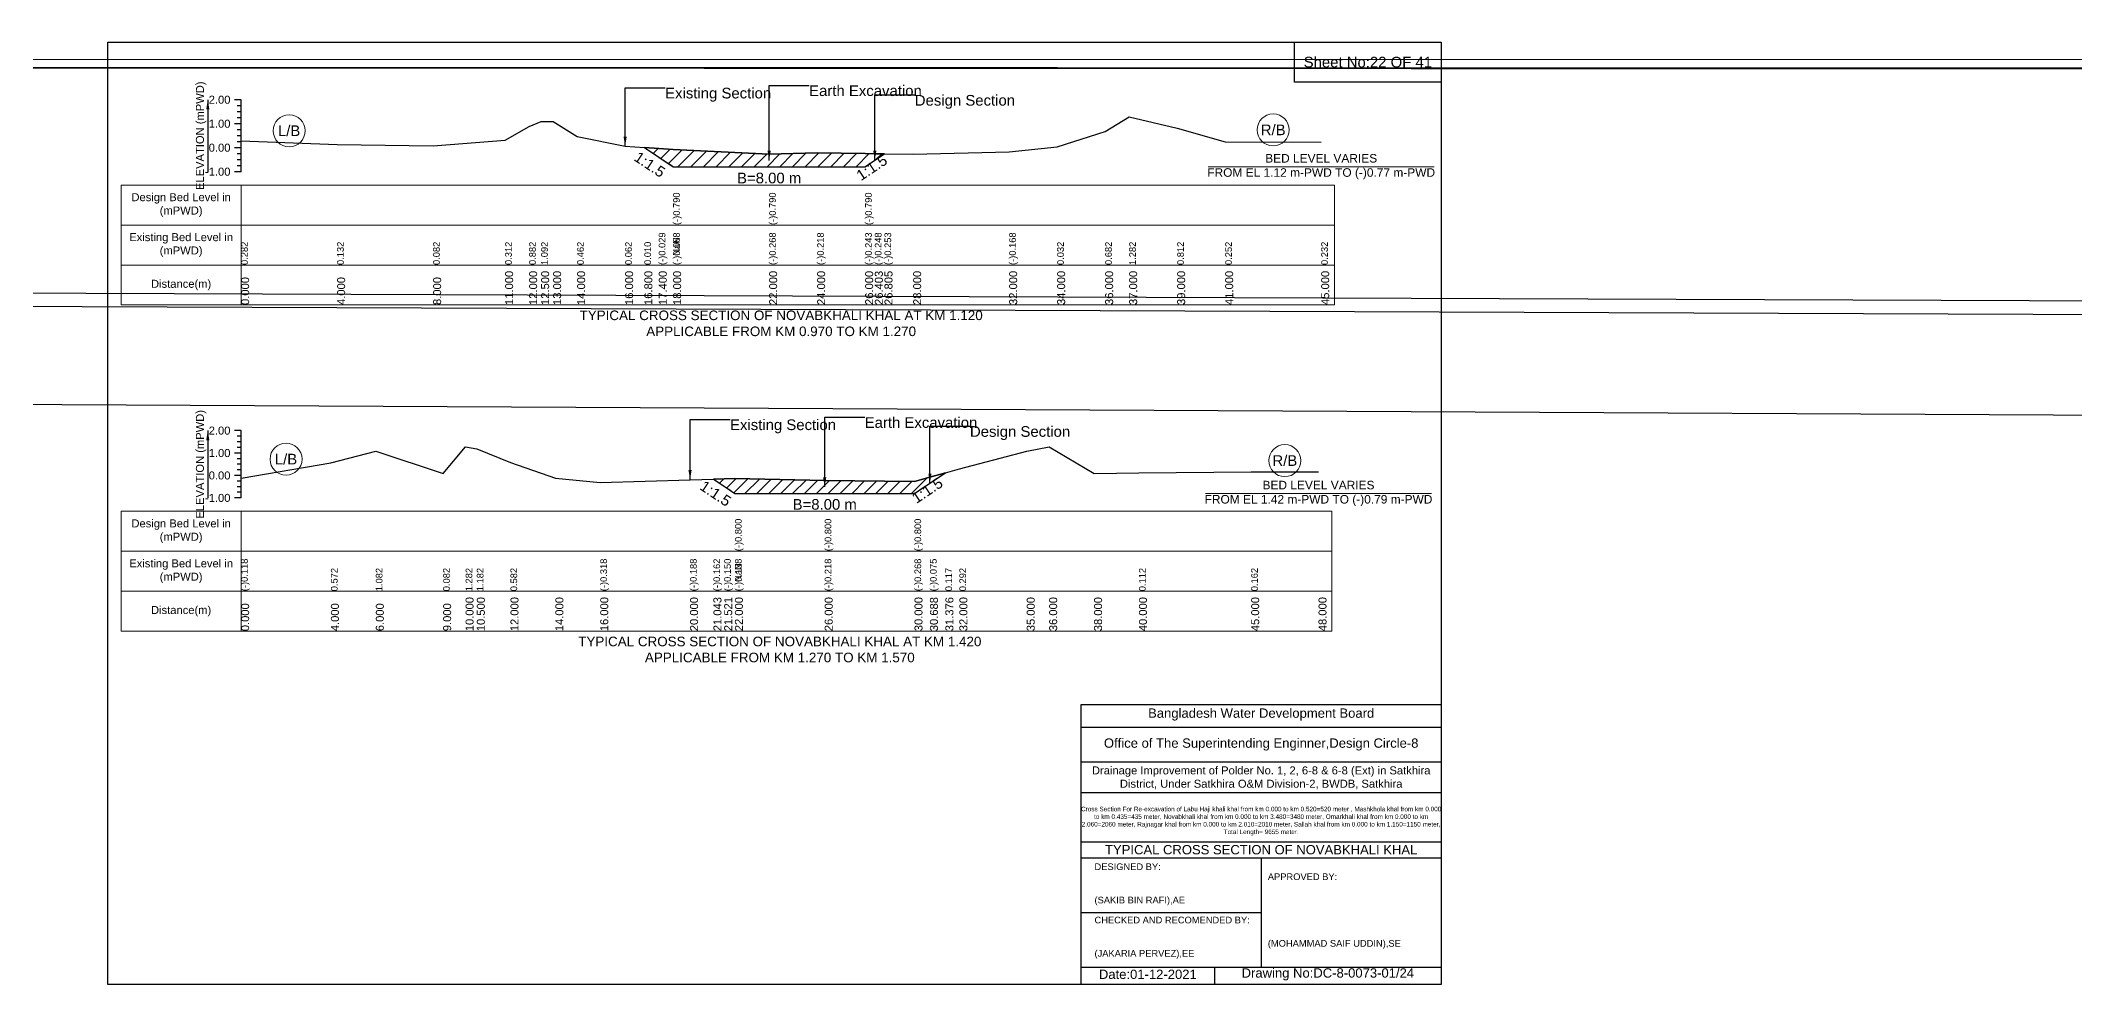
# Model space of a CAD drawing. Header units: inches. Extents: x 0 to 506000, y -4242 to 7.
# Drawn here: x 309698 to 318849, y -4242 to 7 of the extents above; entities that cross this region are included whole.
import ezdxf

# ---------------------------------------------------------------- set-up
doc = ezdxf.new("R2010")
doc.units = ezdxf.units.IN
doc.header["$LTSCALE"] = 7
doc.header["$MEASUREMENT"] = 0
doc.linetypes.add('DASHED', pattern=[0.75, 0.5, -0.25])
for name, color, linetype, lineweight in [('Cross section Data Border', 7, 'Continuous', 9), ('Cross Section Labels', 7, 'Continuous', 9), ('Design_Bed_Level for Xsection', 7, 'DASHED', 25), ('Existing_Bed_Level for Xsection', 7, 'Continuous', 25), ('Long Section Labels', 7, 'Continuous', 9)]:
    doc.layers.add(name, color=color, linetype=linetype, lineweight=lineweight)
doc.styles.get("Standard").update_dxf_attribs({"font": 'arial.ttf'})
doc.dimstyles.get("Standard").update_dxf_attribs({"dimtxt": 0.18, "dimasz": 0.18, "dimexe": 0.18, "dimexo": 0.0625, "dimgap": 0.09, "dimtad": 0, "dimtih": 1, "dimtoh": 1, "dimdec": 4, "dimzin": 0, "dimdsep": 46, "dimtxsty": 'Standard', "dimcen": 0.09, "dimadec": 0, "dimazin": 0, "dimtfac": 1, "dimtdec": 4, "dimtofl": 0, "dimtmove": 0, "dimatfit": 3, "dimfxl": 1, "dimtolj": 1, "dimtzin": 0, "dimarcsym": 0})

msp = doc.modelspace()

# ---------------------------------------------------------------- hatches: boundary and pattern name
at = {"layer": 'Existing_Bed_Level for Xsection'}
h = msp.add_hatch(dxfattribs=at)
h.set_pattern_fill('ANSI31', color=256, scale=324, style=0)
h.paths.add_polyline_path([(312414.4, -474), (312479.2, -517.2), (312544, -560.4), (312976, -560.4), (313192, -560.4), (313408, -560.4), (313451.5, -531.4), (313495, -502.4), (313451.5, -501.8), (313408, -501.3), (313192, -498.6), (312976, -504), (312544, -482.4), (312479.2, -478.2)])
h = msp.add_hatch(dxfattribs=at)
h.set_pattern_fill('ANSI31', color=256, scale=303, style=0)
h.paths.add_polyline_path([(312725.3, -1967.2), (312773.7, -1999.5), (312822, -2031.7), (313226, -2031.7), (313630, -2031.7), (313699.5, -1985.4), (313769, -1939), (313699.5, -1958.5), (313630, -1978), (313226, -1972.9), (312822, -1964.8), (312773.7, -1966)])

# ---------------------------------------------------------------- linework, layer by layer
for points in [[(310000, 0), (316000, 0), (316000, -4242), (310000, -4242)], [(315340, 0), (316000, 0), (316000, -180), (315340, -180)]]:
    msp.add_lwpolyline(points, close=True)
for points in [[(314380, -4242), (314380, -2982), (316000, -2982)], [(314380, -3084), (316000, -3084)], [(314380, -3240), (316000, -3240)], [(314380, -3378), (316000, -3378)], [(314380, -3600), (316000, -3600)], [(314380, -3672), (316000, -3672)], [(315190, -3672), (315190, -4164)], [(314380, -3918), (315190, -3918)], [(314380, -4164), (316000, -4164)], [(314980, -4164), (314980, -4242)]]:
    msp.add_lwpolyline(points)
at = {"layer": 'Cross section Data Border'}
for points in [[(310060, -643.1), (315520, -643.1), (315520, -1183.1), (310060, -1183.1)], [(310060, -2111.9), (315508, -2111.9), (315508, -2651.9), (310060, -2651.9)]]:
    msp.add_lwpolyline(points, close=True, dxfattribs=at)
for points in [[(310600, -643.1), (310600, -1183.1)], [(310060, -823.1), (315520, -823.1)], [(310060, -1003.1), (315520, -1003.1)], [(310600, -2111.9), (310600, -2651.9)], [(310060, -2291.9), (315508, -2291.9)], [(310060, -2471.9), (315508, -2471.9)]]:
    msp.add_lwpolyline(points, dxfattribs=at)
at = {"layer": 'Cross Section Labels'}
for points in [[(314951, -560.4), (315969, -560.4)], [(314939, -2031.7), (315957, -2031.7)]]:
    msp.add_lwpolyline(points, dxfattribs=at)
for centre in [(310816, -398.7), (315244, -394.9), (310802, -1877.5), (315296.5, -1884)]:
    msp.add_circle(centre, 72, dxfattribs=at)
at = {"layer": 'Design_Bed_Level for Xsection'}
for points in [[(312414.4, -474), (312479.2, -517.2), (312544, -560.4), (312976, -560.4), (313408, -560.4), (313451.5, -531.4), (313495, -502.4)], [(312725.3, -1967.2), (312773.7, -1999.5), (312822, -2031.7), (313226, -2031.7), (313630, -2031.7), (313699.5, -1985.4), (313769, -1939)]]:
    msp.add_lwpolyline(points, dxfattribs=at)
at = {"layer": 'Existing_Bed_Level for Xsection'}
for points in [[(310600, -259.1), (310570, -259.1)], [(310600, -583.1), (310600, -475.1), (310600, -367.1), (310600, -259.1)], [(310600, -286.1), (310582, -286.1)], [(310600, -313.1), (310582, -313.1)], [(310600, -340.1), (310582, -340.1)], [(310600, -444.6), (311032, -460.8), (311464, -466.2), (311788, -441.4), (311896, -379.8), (311950, -357.1), (312004, -357.1), (312112, -425.2), (312328, -468.4), (312414.4, -474), (312479.2, -478.2), (312544, -482.4), (312544, -482.4), (312976, -504), (312976, -504), (313192, -498.6), (313408, -501.3), (313408, -501.3), (313451.5, -501.8), (313495, -502.4), (313624, -504), (314056, -493.2), (314272, -471.6), (314488, -401.4), (314596, -336.6), (314812, -387.4), (315028, -447.8), (315460, -450)], [(310600, -367.1), (310570, -367.1)], [(310600, -394.1), (310582, -394.1)], [(310600, -421.1), (310582, -421.1)], [(310600, -448.1), (310582, -448.1)], [(310600, -475.1), (310570, -475.1)], [(310600, -502.1), (310582, -502.1)], [(310600, -529.1), (310582, -529.1)], [(310600, -583.1), (310570, -583.1)], [(310600, -556.1), (310582, -556.1)], [(310600, -1748.9), (310570, -1748.9)], [(310600, -1774.1), (310582, -1774.1)], [(310600, -1799.4), (310582, -1799.4)], [(310600, -1824.6), (310582, -1824.6)], [(310600, -2051.9), (310600, -1950.9), (310600, -1849.9), (310600, -1748.9)], [(310600, -1962.8), (311004, -1893.1), (311206, -1841.6), (311509, -1942.6), (311610, -1821.4), (311660.5, -1831.5), (311812, -1892.1), (312014, -1962.8), (312216, -1983), (312620, -1969.9), (312725.3, -1967.2), (312773.7, -1966), (312822, -1964.8), (312822, -1964.8), (313226, -1972.9), (313226, -1972.9), (313630, -1978), (313630, -1978), (313699.5, -1958.5), (313769, -1939), (313832, -1921.4), (314135, -1841.6), (314236, -1821.4), (314438, -1942.6), (314640, -1939.6), (315145, -1934.5), (315448, -1934.5)], [(310600, -1849.9), (310570, -1849.9)], [(310600, -1875.1), (310582, -1875.1)], [(310600, -1900.4), (310582, -1900.4)], [(310600, -1950.9), (310570, -1950.9)], [(310600, -1925.6), (310582, -1925.6)], [(310600, -1976.1), (310582, -1976.1)], [(310600, -2001.4), (310582, -2001.4)], [(310600, -2051.9), (310570, -2051.9)], [(310600, -2026.6), (310582, -2026.6)]]:
    msp.add_lwpolyline(points, dxfattribs=at)
for points in [[(312414.4, -474), (312479.2, -517.2), (312544, -560.4), (312544, -560.4), (312976, -560.4), (312976, -560.4), (313192, -560.4), (313408, -560.4), (313408, -560.4), (313451.5, -531.4), (313495, -502.4), (313451.5, -501.8), (313408, -501.3), (313408, -501.3), (313192, -498.6), (312976, -504), (312976, -504), (312544, -482.4), (312544, -482.4), (312479.2, -478.2)], [(312725.3, -1967.2), (312773.7, -1999.5), (312822, -2031.7), (312822, -2031.7), (313226, -2031.7), (313226, -2031.7), (313630, -2031.7), (313630, -2031.7), (313699.5, -1985.4), (313769, -1939), (313699.5, -1958.5), (313630, -1978), (313630, -1978), (313226, -1972.9), (313226, -1972.9), (312822, -1964.8), (312822, -1964.8), (312773.7, -1966)]]:
    msp.add_lwpolyline(points, close=True, dxfattribs=at)

# ---------------------------------------------------------------- texts
at = {"attachment_point": 5}
for s, insert, char_height in [('Sheet No:22 OF 41', (315670, -90), 48), ('Bangladesh Water Development Board', (315190, -3027), 42), ('Office of The Superintending Enginner,Design Circle-8', (315190, -3162), 42)]:
    msp.add_mtext(s, dxfattribs=dict(at, insert=insert, char_height=char_height))
for s, insert, char_height, width, attachment_point in [('Drainage Improvement of Polder No. 1, 2, 6-8 & 6-8 (Ext) in Satkhira District, Under Satkhira O&M Division-2, BWDB, Satkhira', (315190, -3312), 36, 1680, 5), ('Cross Section For Re-excavation of Labu Haji khali khal from km 0.000 to km 0.520=520 meter , Mashkhola khal from km 0.000 to km 0.435=435 meter, Novabkhali khal from km 0.000 to km 3.480=3480 meter, Omarkhali khal from km 0.000 to km 2.060=2060 meter, Rajnagar khal from km 0.000 to km 2.010=2010 meter, Sallah khal from km 0.000 to km 1.150=1150 meter, Total Length= 9655 meter. ', (315190, -3507), 20.5611, 1620, 5), ('TYPICAL CROSS SECTION OF NOVABKHALI KHAL', (315190, -3636), 42, 1680, 5), ('DESIGNED BY:^J^J^J(SAKIB BIN RAFI),AE', (314440, -3792), 30, 840, 4), ('APPROVED BY:^J^J^J^J^J^J(MOHAMMAD SAIF UDDIN),SE', (315220, -3912), 30, 840, 4), ('CHECKED AND RECOMENDED BY:^J^J^J(JAKARIA PERVEZ),EE', (314440, -4032), 30, 840, 4), ('Date:01-12-2021', (314680, -4197), 42, 840, 5), ('Drawing No:DC-8-0073-01/24', (315490, -4197), 42, 1320, 5)]:
    msp.add_mtext(s, dxfattribs=dict(insert=insert, char_height=char_height, width=width, attachment_point=attachment_point))
at = {"layer": 'Cross section Data Border', "char_height": 36, "width": 480, "attachment_point": 5}
for s, insert in [('Design Bed Level in (mPWD)', (310330, -733.1)), ('Existing Bed Level in (mPWD)', (310330, -913.1)), ('Distance(m)', (310330, -1093.1)), ('Design Bed Level in (mPWD)', (310330, -2201.9)), ('Existing Bed Level in (mPWD)', (310330, -2381.9)), ('Distance(m)', (310330, -2561.9))]:
    msp.add_mtext(s, dxfattribs=dict(at, insert=insert))
at = {"layer": 'Cross Section Labels'}
for s, insert, char_height, attachment_point in [('Existing Section', (312508, -205.1), 48, 1), ('Earth Excavation', (313156, -194.3), 48, 1), ('Design Section', (313631.5, -237.5), 48, 1), ('L/B', (310816, -398.7), 48, 5), ('R/B', (315244, -394.9), 48, 5), ('BED LEVEL VARIES ^JFROM EL 1.12 m-PWD TO (-)0.77 m-PWD', (315460, -560.4), 38.4, 5), ('B=8.00 m', (312976, -587.4), 48, 2), ('TYPICAL CROSS SECTION OF NOVABKHALI KHAL AT KM 1.120^JAPPLICABLE FROM KM 0.970 TO KM 1.270', (313030, -1266), 43.2, 5), ('Existing Section', (312800, -1698.4), 48, 1), ('Earth Excavation', (313406, -1688.3), 48, 1), ('Design Section', (313879.5, -1728.7), 48, 1), ('L/B', (310802, -1877.5), 48, 5), ('R/B', (315296.5, -1884), 48, 5), ('BED LEVEL VARIES ^JFROM EL 1.42 m-PWD TO (-)0.79 m-PWD', (315448, -2031.7), 38.4, 5), ('B=8.00 m', (313226, -2056.9), 48, 2), ('TYPICAL CROSS SECTION OF NOVABKHALI KHAL AT KM 1.420^JAPPLICABLE FROM KM 1.270 TO KM 1.570', (313024, -2734.5), 43.2, 5)]:
    msp.add_mtext(s, dxfattribs=dict(at, insert=insert, char_height=char_height, attachment_point=attachment_point))
at = {"layer": 'Cross Section Labels', "char_height": 48, "attachment_point": 2}
for insert, rotation in [((312452.2, -530.7), 326.30993), ((313424.5, -544.9), 33.69007), ((312748.4, -2012.1), 326.30993), ((313674.2, -1998), 33.69007)]:
    msp.add_mtext('1:1.5', dxfattribs=dict(at, insert=insert, rotation=rotation))
at = {"layer": 'Existing_Bed_Level for Xsection', "char_height": 36, "attachment_point": 5, "rotation": 90}
for insert in [(310420, -421.1), (310420, -1900.4)]:
    msp.add_mtext('ELEVATION (mPWD)', dxfattribs=dict(at, insert=insert))
at = {"layer": 'Existing_Bed_Level for Xsection', "char_height": 36, "attachment_point": 6}
for s, insert in [('2.00', (310552, -259.1)), ('1.00', (310552, -367.1)), ('0.00', (310552, -475.1)), ('-1.00', (310552, -583.1)), ('2.00', (310552, -1748.9)), ('1.00', (310552, -1849.9)), ('0.00', (310552, -1950.9)), ('-1.00', (310552, -2051.9))]:
    msp.add_mtext(s, dxfattribs=dict(at, insert=insert))
at = {"layer": 'Long Section Labels', "attachment_point": 1, "rotation": 90}
for s, insert, char_height in [('(-)0.790', (312544, -823.1), 30), ('(-)0.790', (312976, -823.1), 30), ('(-)0.790', (313408, -823.1), 30), ('0.282', (310600, -1003.1), 30), ('0.132', (311032, -1003.1), 30), ('0.082', (311464, -1003.1), 30), ('0.312', (311788, -1003.1), 30), ('0.882', (311896, -1003.1), 30), ('1.092', (311950, -1003.1), 30), ('1.092', (311950, -1003.1), 30), ('0.462', (312112, -1003.1), 30), ('0.062', (312328, -1003.1), 30), ('0.010', (312414.4, -1003.1), 30), ('(-)0.029', (312479.2, -1003.1), 30), ('(-)0.068', (312544, -1003.1), 30), ('(-)0.068', (312544, -1003.1), 30), ('(-)NaN', (312544, -1003.1), 30), ('(-)0.268', (312976, -1003.1), 30), ('(-)0.268', (312976, -1003.1), 30), ('(-)0.268', (312976, -1003.1), 30), ('(-)0.268', (312976, -1003.1), 30), ('(-)0.218', (313192, -1003.1), 30), ('(-)0.243', (313408, -1003.1), 30), ('(-)0.243', (313408, -1003.1), 30), ('(-)0.243', (313408, -1003.1), 30), ('(-)0.248', (313451.5, -1003.1), 30), ('(-)0.253', (313495, -1003.1), 30), ('(-)0.168', (314056, -1003.1), 30), ('0.032', (314272, -1003.1), 30), ('0.682', (314488, -1003.1), 30), ('1.282', (314596, -1003.1), 30), ('0.812', (314812, -1003.1), 30), ('0.252', (315028, -1003.1), 30), ('0.232', (315460, -1003.1), 30), ('0.000', (310600, -1183.1), 36), ('4.000', (311032, -1183.1), 36), ('8.000', (311464, -1183.1), 36), ('11.000', (311788, -1183.1), 36), ('12.000', (311896, -1183.1), 36), ('12.500', (311950, -1183.1), 36), ('13.000', (312004, -1183.1), 36), ('14.000', (312112, -1183.1), 36), ('16.000', (312328, -1183.1), 36), ('16.800', (312414.4, -1183.1), 36), ('17.400', (312479.2, -1183.1), 36), ('18.000', (312544, -1183.1), 36), ('18.000', (312544, -1183.1), 36), ('18.000', (312544, -1183.1), 36), ('22.000', (312976, -1183.1), 36), ('22.000', (312976, -1183.1), 36), ('22.000', (312976, -1183.1), 36), ('24.000', (313192, -1183.1), 36), ('26.000', (313408, -1183.1), 36), ('26.000', (313408, -1183.1), 36), ('26.000', (313408, -1183.1), 36), ('26.403', (313451.5, -1183.1), 36), ('26.805', (313495, -1183.1), 36), ('28.000', (313624, -1183.1), 36), ('32.000', (314056, -1183.1), 36), ('34.000', (314272, -1183.1), 36), ('36.000', (314488, -1183.1), 36), ('37.000', (314596, -1183.1), 36), ('39.000', (314812, -1183.1), 36), ('41.000', (315028, -1183.1), 36), ('45.000', (315460, -1183.1), 36), ('(-)0.800', (312822, -2291.9), 30), ('(-)0.800', (313226, -2291.9), 30), ('(-)0.800', (313630, -2291.9), 30), ('(-)0.118', (310600, -2471.9), 30), ('(-)0.118', (310600, -2471.9), 30), ('0.572', (311004, -2471.9), 30), ('1.082', (311206, -2471.9), 30), ('1.082', (311206, -2471.9), 30), ('0.082', (311509, -2471.9), 30), ('0.082', (311509, -2471.9), 30), ('1.282', (311610, -2471.9), 30), ('1.282', (311610, -2471.9), 30), ('1.182', (311660.5, -2471.9), 30), ('0.582', (311812, -2471.9), 30), ('(-)0.318', (312216, -2471.9), 30), ('(-)0.188', (312620, -2471.9), 30), ('(-)0.162', (312725.3, -2471.9), 30), ('(-)0.150', (312773.7, -2471.9), 30), ('(-)0.138', (312822, -2471.9), 30), ('(-)0.138', (312822, -2471.9), 30), ('(-)NaN', (312822, -2471.9), 30), ('(-)NaN', (312822, -2471.9), 30), ('(-)0.218', (313226, -2471.9), 30), ('(-)0.218', (313226, -2471.9), 30), ('(-)0.218', (313226, -2471.9), 30), ('(-)0.268', (313630, -2471.9), 30), ('(-)0.268', (313630, -2471.9), 30), ('(-)0.075', (313699.5, -2471.9), 30), ('0.117', (313769, -2471.9), 30), ('0.292', (313832, -2471.9), 30), ('0.112', (314640, -2471.9), 30), ('0.162', (315145, -2471.9), 30), ('0.162', (315145, -2471.9), 30), ('0.000', (310600, -2651.9), 36), ('4.000', (311004, -2651.9), 36), ('6.000', (311206, -2651.9), 36), ('9.000', (311509, -2651.9), 36), ('10.000', (311610, -2651.9), 36), ('10.500', (311660.5, -2651.9), 36), ('12.000', (311812, -2651.9), 36), ('14.000', (312014, -2651.9), 36), ('16.000', (312216, -2651.9), 36), ('20.000', (312620, -2651.9), 36), ('21.043', (312725.3, -2651.9), 36), ('21.521', (312773.7, -2651.9), 36), ('22.000', (312822, -2651.9), 36), ('22.000', (312822, -2651.9), 36), ('22.000', (312822, -2651.9), 36), ('26.000', (313226, -2651.9), 36), ('26.000', (313226, -2651.9), 36), ('26.000', (313226, -2651.9), 36), ('30.000', (313630, -2651.9), 36), ('30.000', (313630, -2651.9), 36), ('30.000', (313630, -2651.9), 36), ('30.688', (313699.5, -2651.9), 36), ('31.376', (313769, -2651.9), 36), ('32.000', (313832, -2651.9), 36), ('35.000', (314135, -2651.9), 36), ('36.000', (314236, -2651.9), 36), ('38.000', (314438, -2651.9), 36), ('40.000', (314640, -2651.9), 36), ('45.000', (315145, -2651.9), 36), ('48.000', (315448, -2651.9), 36)]:
    msp.add_mtext(s, dxfattribs=dict(at, insert=insert, char_height=char_height))

# ---------------------------------------------------------------- leaders
at = {"layer": 'Cross Section Labels', "annotation_type": 0, "has_hookline": 1, "hookline_direction": 0}
for points, text_width in [([(0, 0), (403262, -145.5), (403441.9, -145.5)], 497), ([(0, 0), (413300, -154.4), (413479.9, -154.4)], 497), ([(0, 0), (452717.5, -111.2), (452897.4, -111.2)], 497), ([(0, 0), (323900, -1705.5), (324079.9, -1705.5)], 497), ([(0, 0), (412980, -1586.3), (413159.9, -1586.3)], 497), ([(0, 0), (443222, -1616.7), (443401.9, -1616.7)], 497), ([(312328, -468.4), (312328, -205.1), (312507.9, -205.1)], 467.2), ([(312976, -532.2), (312976, -194.3), (313155.9, -194.3)], 497), ([(313451.5, -531.4), (313451.5, -237.5), (313631.4, -237.5)], 441.2), ([(312620, -1969.9), (312620, -1698.4), (312799.9, -1698.4)], 467.2), ([(313226, -2002.3), (313226, -1688.3), (313405.9, -1688.3)], 497), ([(313699.5, -1985.4), (313699.5, -1728.7), (313879.4, -1728.7)], 441.2)]:
    msp.add_leader(points, dimstyle='Standard', override={"dimasz": 43.2}, dxfattribs=dict(at, text_width=text_width))
at = {"layer": 'Existing_Bed_Level for Xsection'}
for points in [[(310450, -259.1), (310450, -583.1)], [(310450, -1748.9), (310450, -2051.9)]]:
    msp.add_leader(points, dimstyle='Standard', override={"dimasz": 43.2}, dxfattribs=at)

doc.saveas('drawing.dxf')
